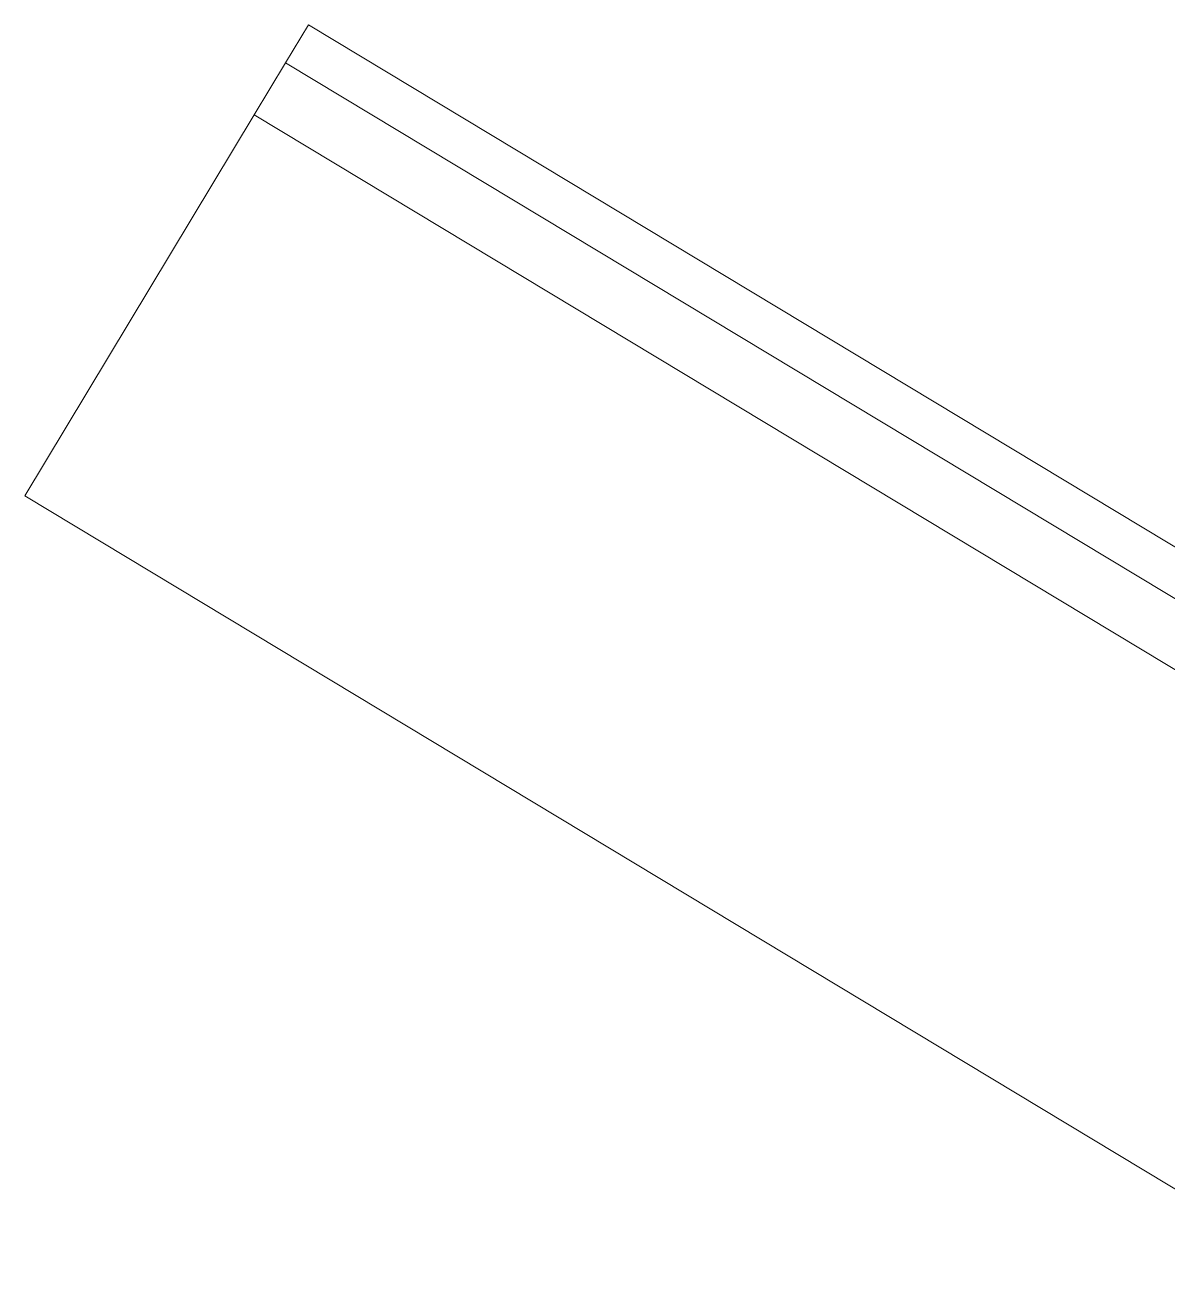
# Model space of a CAD drawing. Header units: metres. Extents: x -703672 to 3951284, y -4124475 to 4104628.
# Drawn here: x 327596.82 to 327604.53, y 4104433.5 to 4104441.86 of the extents above; entities that cross this region are included whole.
import ezdxf

# ---------------------------------------------------------------- set-up
doc = ezdxf.new("R2010")
doc.units = ezdxf.units.M
doc.header["$MEASUREMENT"] = 0
doc.layers.add('V-SITE-STRC', color=253, linetype='Continuous', lineweight=0)

msp = doc.modelspace()

# ---------------------------------------------------------------- linework, layer by layer
at = {"layer": 'V-SITE-STRC'}
for p, q in [((327598.58041, 4104441.60476, 7.77239), (327598.73524, 4104441.86172, 7.77366)), ((327598.73524, 4104441.86172, 7.77366), (327605.53312, 4104437.76549, 7.81663)), ((327598.36881, 4104441.25359, 7.77066), (327598.58041, 4104441.60476, 7.77239)), ((327605.48472, 4104437.4444, 7.81603), (327598.58041, 4104441.60476, 7.77239)), ((327598.36881, 4104441.25359, 7.77066), (327596.82054, 4104438.68402, 7.75795)), ((327605.12767, 4104437.18088, 7.81337), (327598.36881, 4104441.25359, 7.77066)), ((327605.42214, 4104433.50092, 7.81232), (327596.82054, 4104438.68402, 7.75795))]:
    msp.add_line(p, q, dxfattribs=at)

doc.saveas('drawing.dxf')
